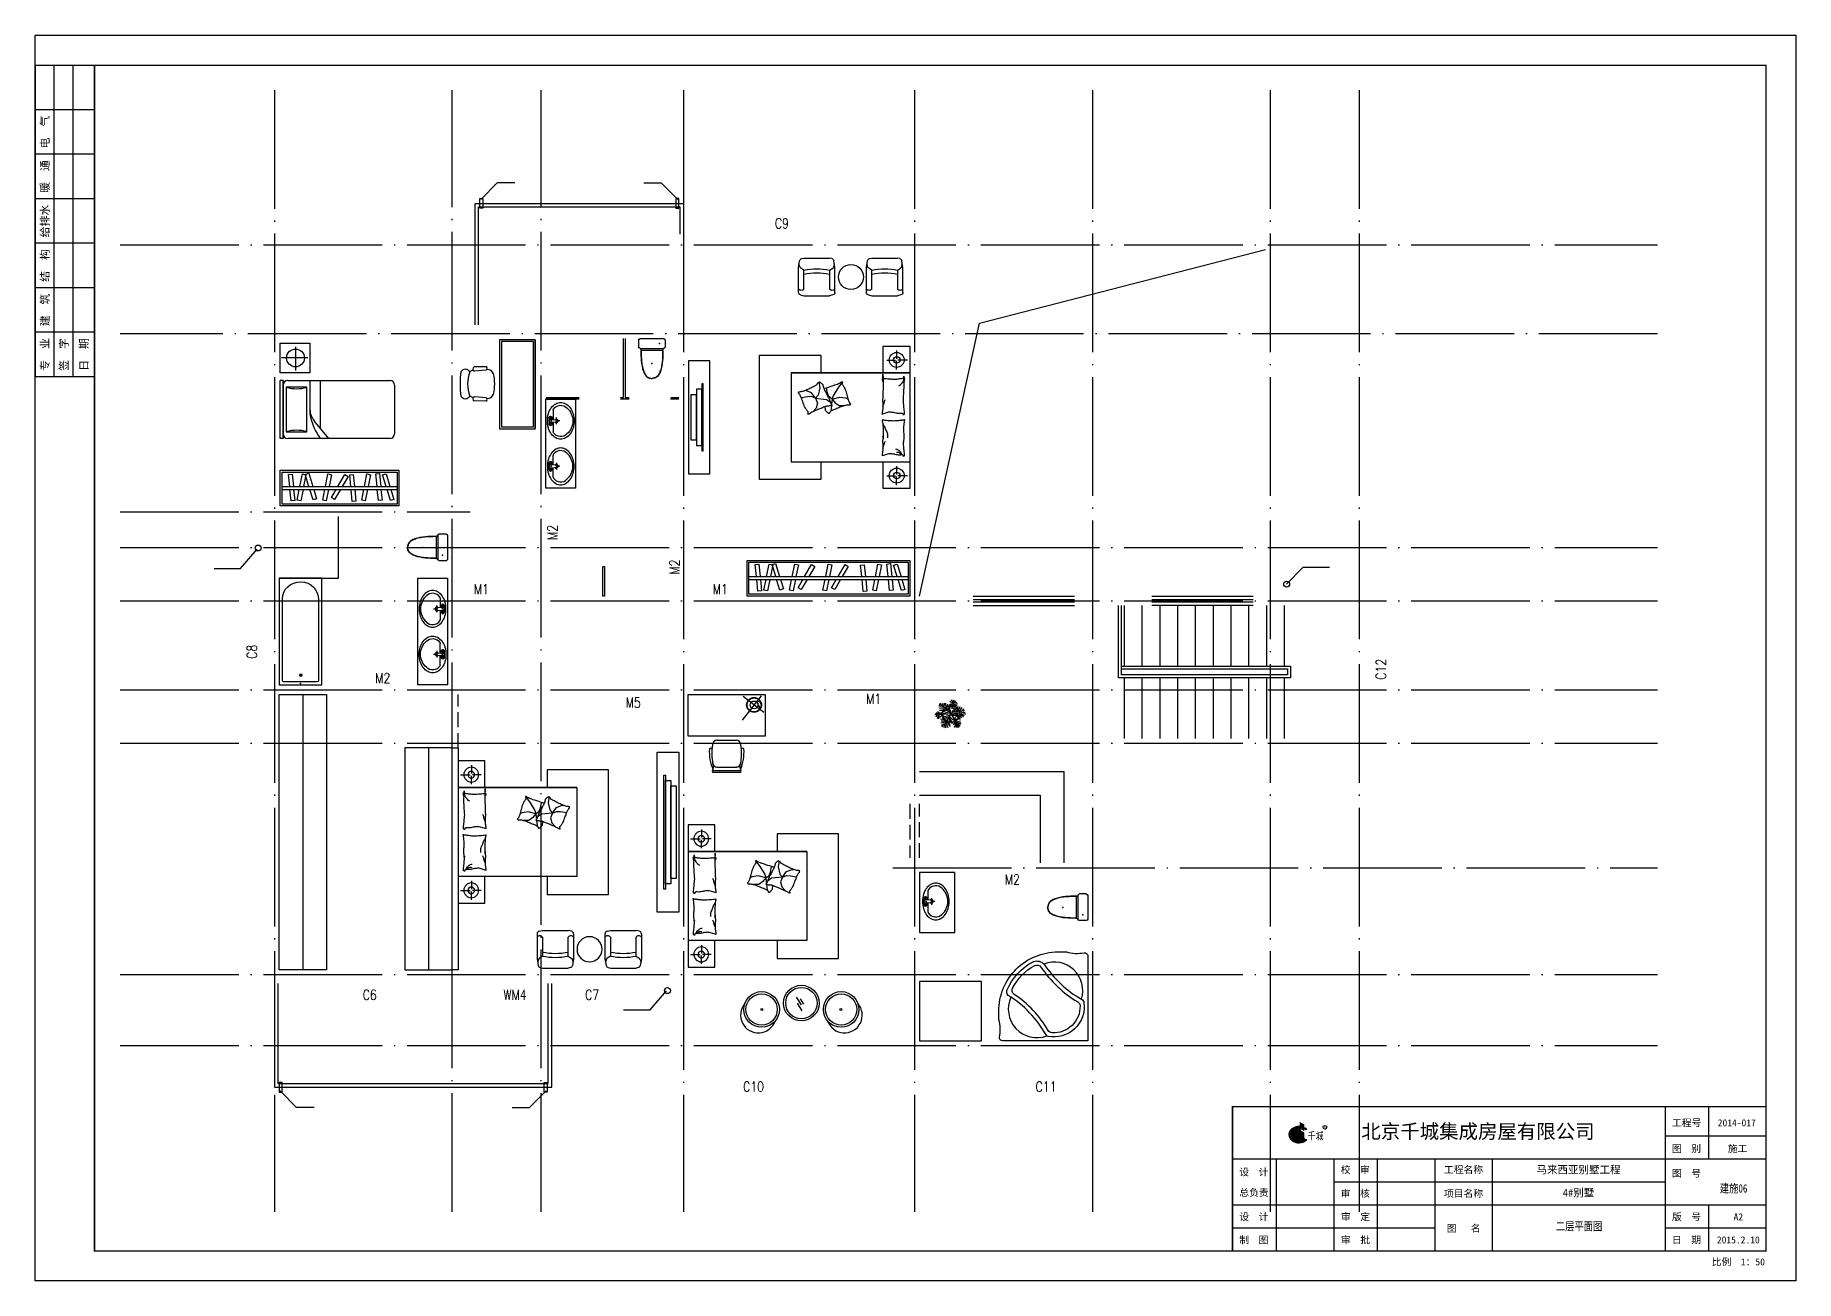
# Model space of a CAD drawing. Extents: x 278352 to 354603, y -396067 to -191104.
# Drawn here: x 324621 to 354321, y -238385 to -217385 of the extents above; entities that cross this region are included whole.
import ezdxf
from ezdxf.enums import TextEntityAlignment as Align

# ---------------------------------------------------------------- set-up
doc = ezdxf.new("R2010")
doc.units = 0
doc.header["$LTSCALE"] = 1000
doc.header["$MEASUREMENT"] = 0
doc.linetypes.add('DASH', pattern=[0.35, 0.25, -0.1])
doc.linetypes.add('DOTE', pattern=[2.42, 2, -0.2, 0.02, -0.2])
for name, color, linetype in [('AXIS', 3, 'Continuous'), ('DIM_SYMB', 3, 'Continuous'), ('DOTE', 1, 'DOTE'), ('lg', 5, 'Continuous'), ('mc', 3, 'Continuous'), ('PM-厨卫', 64, 'Continuous'), ('PM-家具', 46, 'Continuous'), ('PUB_TEXT', 7, 'Continuous'), ('PUB_TITLE', 4, 'Continuous'), ('STAIR', 2, 'Continuous'), ('WALL', 255, 'Continuous'), ('xx', 152, 'Continuous'), ('ysg', 4, 'Continuous'), ('图框', 4, 'Continuous')]:
    doc.layers.add(name, color=color, linetype=linetype)
doc.styles.add('-宋体', font='', dxfattribs={"width": 0.8})
doc.styles.add('_TCH_DIM', font='SIMPLEX', dxfattribs={"bigfont": 'GBCBIG'})
doc.styles.add('ATT', font='txt')
doc.styles.add('BS', font='', dxfattribs={"width": 0.9})
doc.styles.add('DIM_FONT', font='STXINGKA.TTF', dxfattribs={"width": 0.6})
doc.styles.add('HZA', font='', dxfattribs={"width": 0.75})
doc.styles.add('ref_title$0$BS', font='', dxfattribs={"width": 0.7})
doc.styles.get("Standard").update_dxf_attribs({"font": 'gbenor.shx', "bigfont": 'gbcbig.shx'})
doc.styles.get('-宋体').set_extended_font_data('SimSun')
doc.styles.get('BS').set_extended_font_data('NSimSun')
doc.styles.get('HZA').set_extended_font_data('SimSun')
doc.styles.get('ref_title$0$BS').set_extended_font_data('SimSun')

# ---------------------------------------------------------------- blocks, each defined once
blk = doc.blocks.new('A2图框')
h = blk.add_hatch(color=30)
h.paths.add_polyline_path([(428.23, 52.65), (426.67, 53.56), (426.67, 51.32), (428.23, 50.41)])
h.paths.add_polyline_path([(428.23, 49.93), (426.67, 50.83), (426.67, 48.59), (428.23, 47.68)])
h = blk.add_hatch(color=7)
edge = h.paths.add_edge_path()
edge.add_ellipse((426.4, 49.28), major_axis=(3.14, 0), ratio=0.791667, start_angle=85.21981, end_angle=314.9985, ccw=False)
edge.add_line((426.67, 51.76), (426.67, 52.02))
edge.add_spline(control_points=[(426.67, 52.02), (426.61, 52.03), (426.55, 52.03), (426.12, 52.04), (425.74, 52), (425.03, 51.82), (424.69, 51.68), (424.08, 51.32), (423.82, 51.1), (423.39, 50.59), (423.22, 50.3), (423.02, 49.7), (422.98, 49.38), (423.04, 48.76), (423.14, 48.45), (423.45, 47.88), (423.67, 47.62), (424.18, 47.18), (424.49, 46.99), (425.15, 46.71), (425.51, 46.62), (426.25, 46.52), (426.63, 46.53), (427.36, 46.63), (427.72, 46.73), (428.38, 47.03), (428.68, 47.22), (428.96, 47.47), (428.99, 47.5), (429.02, 47.53)], knot_values=[1.492545, 1.492545, 1.492545, 1.492545, 1.545237, 1.545237, 1.879697, 1.879697, 2.214157, 2.214157, 2.548617, 2.548617, 2.883077, 2.883077, 3.217537, 3.217537, 3.551997, 3.551997, 3.886457, 3.886457, 4.220917, 4.220917, 4.555377, 4.555377, 4.889837, 4.889837, 5.224297, 5.224297, 5.558757, 5.558757, 5.599521, 5.599521, 5.599521, 5.599521], degree=3, periodic=0)
edge.add_line((429.02, 47.53), (428.62, 47.53))
h = blk.add_hatch(color=5)
h.paths.add_polyline_path([(426.14, 50.91), (426.14, 51.21), (424.57, 50.31), (424.57, 50.01)])
h.paths.add_polyline_path([(426.14, 50.46), (424.57, 49.55), (424.57, 47.68), (426.14, 48.59)])
h = blk.add_hatch(color=7)
edge = h.paths.add_edge_path()
edge.add_ellipse((426.4, 49.28), major_axis=(-3.14, 0), ratio=0.791667, start_angle=224.99865, end_angle=234.31467, ccw=False)
edge.add_line((428.62, 51.04), (429.02, 51.04))
edge.add_spline(control_points=[(429.02, 51.04), (428.88, 51.18), (428.72, 51.3), (428.45, 51.48), (428.35, 51.54), (428.23, 51.6)], knot_values=[0.683649, 0.683649, 0.683649, 0.683649, 0.876316, 0.876316, 0.994174, 0.994174, 0.994174, 0.994174], degree=3, periodic=0)
edge.add_line((428.23, 51.6), (428.23, 51.3))
for p, q in [((20, 409.85), (0, 409.85)), ((0, 409.85), (0, 304.85)), ((6.4, 304.85), (6.4, 409.85)), ((12.8, 304.85), (12.8, 409.85)), ((20, 394.85), (0, 394.85)), ((20, 379.85), (0, 379.85)), ((20, 364.85), (0, 364.85)), ((20, 349.85), (0, 349.85)), ((20, 334.85), (0, 334.85)), ((20, 319.85), (0, 319.85)), ((20, 304.85), (0, 304.85)), ((549.93, 58.7), (549.93, 10.05)), ((564.51, 58.7), (564.51, 41.15)), ((564.51, 58.7), (564.51, 41.15)), ((429.02, 47.53), (428.62, 47.53)), ((549.93, 48.93), (583.95, 48.93)), ((403.95, 41.15), (583.95, 41.15)), ((418.72, 41.15), (418.72, 10.05)), ((438.16, 41.15), (438.16, 10.05)), ((452.74, 41.15), (452.74, 10.05)), ((472.18, 41.15), (472.18, 10.05)), ((491.62, 41.15), (491.62, 10.05)), ((438.16, 33.37), (549.93, 33.37)), ((403.95, 25.6), (583.95, 25.6)), ((564.51, 25.6), (564.51, 10.05)), ((403.95, 17.82), (472.18, 17.82)), ((549.93, 17.82), (583.95, 17.82))]:
    blk.add_line(p, q)
at = {"color": 7}
blk.add_line((429.02, 51.04), (428.62, 51.04), dxfattribs=at)
blk.add_lwpolyline([(0, 420), (594, 420), (594, 0), (0, 0)], close=True)
at = {"const_width": 0.5}
for points in [[(583.95, 409.85), (20, 409.85), (20, 10.05), (583.95, 10.05), (583.95, 409.85)], [(583.95, 58.7), (403.95, 58.7), (403.95, 10.05)]]:
    blk.add_lwpolyline(points, dxfattribs=at)
blk.add_ellipse((426.4, 49.28), major_axis=(3.14, 0), ratio=0.791667, start_param=1.487366, end_param=5.497761)
at = {"color": 30}
blk.add_ellipse((426.4, 49.28), major_axis=(-3.14, 0), ratio=0.791667, start_param=3.926967, end_param=4.089562, dxfattribs=at)
at = {"color": 0, "lineweight": -3}
blk.add_ellipse((435.15, 51.78), major_axis=(-0.622, 0.001), ratio=1, start_param=3.142848, end_param=9.426033, dxfattribs=at)
blk.add_open_spline([(426.67, 52.02), (426.61, 52.03), (426.55, 52.03), (426.12, 52.04), (425.74, 52), (425.03, 51.82), (424.69, 51.68), (424.08, 51.32), (423.82, 51.1), (423.39, 50.59), (423.22, 50.3), (423.02, 49.7), (422.98, 49.38), (423.04, 48.76), (423.14, 48.45), (423.45, 47.88), (423.67, 47.62), (424.18, 47.18), (424.49, 46.99), (425.15, 46.71), (425.51, 46.62), (426.25, 46.52), (426.63, 46.53), (427.36, 46.63), (427.72, 46.73), (428.38, 47.03), (428.68, 47.22), (428.96, 47.47), (428.99, 47.5), (429.02, 47.53)], degree=3, knots=[1.492545, 1.492545, 1.492545, 1.492545, 1.545237, 1.545237, 1.879697, 1.879697, 2.214157, 2.214157, 2.548617, 2.548617, 2.883077, 2.883077, 3.217537, 3.217537, 3.551997, 3.551997, 3.886457, 3.886457, 4.220917, 4.220917, 4.555377, 4.555377, 4.889837, 4.889837, 5.224297, 5.224297, 5.558757, 5.558757, 5.599521, 5.599521, 5.599521, 5.599521])
at = {"color": 7}
blk.add_open_spline([(429.02, 51.04), (428.88, 51.18), (428.72, 51.3), (428.45, 51.48), (428.35, 51.54), (428.23, 51.6)], degree=3, knots=[0.6836492, 0.6836492, 0.6836492, 0.6836492, 0.8763165, 0.8763165, 0.9941736, 0.9941736, 0.9941736, 0.9941736], dxfattribs=at)
at = {"style": 'BS'}
for s, p in [('电  气', (3.2, 387.35)), ('暖  通', (3.2, 372.35)), ('给排水', (3.2, 357.35)), ('结  构', (3.2, 342.35)), ('建  筑', (3.2, 327.35)), ('专  业', (3.2, 312.35)), ('签  字', (9.6, 312.35)), ('日  期', (16.4, 312.35))]:
    blk.add_text(s, height=2.7, rotation=90, dxfattribs=at).set_placement(p, align=Align.MIDDLE)
at = {"color": 0, "lineweight": -3, "style": 'HZA', "width": 0.75}
blk.add_text('千城', height=2.535, dxfattribs=at).set_placement((429.33, 47.61))
at = {"color": 0, "lineweight": -3}
blk.add_text('R', height=0.684, dxfattribs=at).set_placement((434.85, 51.47))
at = {"color": 0, "lineweight": -3, "insert": (447.42, 52.78), "char_height": 4.8092, "attachment_point": 1}
blk.add_mtext_dynamic_manual_height_columns('{\\fYouYuan|b1|i0|c134|p49;北京千城集成房屋有限公司}', width=4162.4171, gutter_width=1750, heights=[0], dxfattribs=at)
at = {"layer": 'PUB_TITLE', "color": 0, "style": 'ref_title$0$BS'}
for s, p in [('工程号', (552.22, 52.08)), ('图  别', (552.22, 43.38)), ('设  计', (406.25, 35.45)), ('校  审', (440.47, 36.27)), ('工程名称', (475.3, 36.27)), ('图  号', (552.22, 35.07)), ('总负责', (406.25, 28.54)), ('审  核', (440.47, 28.24)), ('项目名称', (475.3, 28.24)), ('设  计', (406.25, 20.38)), ('审  定', (440.56, 20.38)), ('图   名', (476.23, 16.51)), ('版  号', (552.22, 20.38)), ('制  图', (406.25, 12.6)), ('审  批', (440.56, 12.6)), ('日  期', (552.22, 12.6))]:
    blk.add_text(s, height=2.362, dxfattribs=at).set_placement(p)
for s, height, p in [('2014-017', 2.362, (574.1, 52.08)), ('施工', 2.362, (574.36, 43.38)), ('马来西亚别墅工程', 2.599, (520.7, 36.17)), ('4#别墅', 2.599, (520.7, 28.39)), ('A2', 2.362, (574.61, 20.38)), ('2015.2.10', 2.362, (574.61, 12.6)), ('比例  1：50', 2.362, (574.61, 5.2))]:
    blk.add_text(s, height=height, dxfattribs=at).set_placement(p, align=Align.CENTER)
blk = doc.blocks.new('asd')
for p, q in [((-386, -234), (-244, -234)), ((-227, -74), (-227, -214)), ((-227, -391), (-227, -250)), ((-40, -234), (-204, -234)), ((0, -450), (-2000, -450)), ((-2000, -450), (0, -450)), ((-2000, -450), (-2000, -1950)), ((0, -450), (-402, -450)), ((0, -450), (0, -1950)), ((-1825, -872), (-1828, -878)), ((-1727, -855), (-1825, -872)), ((-1755, -748), (-1779, -752)), ((-1660, -786), (-1755, -748)), ((-1658, -851), (-1727, -855)), ((-1591, -879), (-1660, -786)), ((-1591, -879), (-1658, -851)), ((-1546, -827), (-1591, -879)), ((-1591, -879), (-1560, -961)), ((-1591, -879), (-1405, -898)), ((-1521, -705), (-1546, -827)), ((-1534, -602), (-1521, -705)), ((-1387, -793), (-1407, -704)), ((-1367, -850), (-1387, -793)), ((-1310, -892), (-1367, -850)), ((-1292, -837), (-1310, -892)), ((-1310, -892), (-1181, -860)), ((-1217, -706), (-1292, -837)), ((-1138, -602), (-1217, -706)), ((-1181, -860), (-1079, -874)), ((-1079, -874), (-1043, -894)), ((-1581, -1044), (-1634, -1106)), ((-1560, -961), (-1581, -1044)), ((-1405, -898), (-1355, -934)), ((-1355, -934), (-1343, -942)), ((-1324, -1001), (-1335, -1095)), ((-1310, -892), (-1322, -986)), ((-1310, -892), (-1260, -955)), ((-1260, -955), (-1195, -1002)), ((-1195, -1002), (-1102, -1002)), ((-2000, -1950), (0, -1950)), ((-227, -2024), (-227, -2164)), ((-386, -2184), (-244, -2184)), ((-227, -2341), (-227, -2200)), ((-40, -2184), (-204, -2184))]:
    blk.add_line(p, q)
for points in [[(0, -450), (-450, -450), (-450, 0), (0, 0)], [(0, -2400), (-450, -2400), (-450, -1950), (0, -1950)]]:
    blk.add_lwpolyline(points, close=True)
blk.add_lwpolyline([(-2000, -1950), (-1500, -1950), (-1500, -2250), (-2538, -2250), (-2538, -450), (-2538, -150), (-1500, -150), (-1500, -450)])
for points in [[(-127, -1128, -0.263368), (-108, -1161, -0.494818), (-89, -1150, -0.049225), (-88, -1129, -0.036831), (-89, -1101, -0.031893), (-97, -1055, 0.035782), (-104, -1014, 0.032941), (-110, -907, 0.026564), (-104, -773, 0.017905), (-99, -728, -0.033397), (-97, -704, -0.03204), (-97, -660, 0.018442), (-101, -582, 0.010837), (-100, -505, 0.009096), (-97, -597, 0.111249), (-89, -570, -0.153708), (-86, -550, -0.076444), (-87, -541, -0.215512), (-89, -539, -0.585858), (-92, -542, 0.363489), (-95, -548, 0.191716), (-106, -548, -0.129675), (-123, -545, -0.01735), (-140, -549, 0.019326), (-155, -552, 0.018818), (-223, -560, 0.021828), (-283, -561, 0.006204), (-316, -559, 0.001963), (-423, -552, 0.028341), (-459, -547, -0.117014), (-468, -548, -0.36606), (-469, -549, -0.03973), (-466, -566, -0.048309), (-461, -582, 0.062981), (-457, -595, 0.009409), (-454, -473, 0.014345), (-451, -553, 0.005484), (-452, -704, 0.007153), (-455, -819, 0.008762), (-458, -870, -0.008153), (-461, -925, -0.06251), (-456, -993, 0.078669), (-454, -1048, 0.047825), (-459, -1075, -0.034494), (-466, -1112, -0.023571), (-469, -1142, -0.510228), (-468, -1144), (-438, -1134), (-356, -1110, 0.073041), (-336, -1107, 0.023305), (-275, -1114, 0.018299), (-252, -1119, -0.01097), (-214, -1128, -0.042281), (-180, -1131, -0.027201), (-126, -1128)], [(-101, -559, 0.027842), (-111, -588, 0.048685), (-119, -603, 0.023666), (-144, -636, 0.031223), (-164, -659, 0.046801), (-172, -665, 0.023191), (-189, -675)], [(-1451, -714, 0.025626), (-1440, -711, 0.0108), (-1311, -670, 0.00456), (-1223, -639, 0.01125), (-1188, -625, 0.069394), (-1169, -614, -0.079756), (-1152, -604, -0.106399), (-1138, -602, -0.328642), (-1134, -606, -0.299547), (-1136, -612, 0.189917), (-1142, -621, 0.033518), (-1143, -631, 0.075627), (-1142, -636, 0.053489), (-1139, -644, 0.017838), (-1127, -666, 0.038394), (-1110, -690, -0.059529), (-1100, -706, -0.035943), (-1089, -732, -0.011245), (-1063, -819, -0.006203), (-1053, -858, 0.010783), (-1047, -881, 0.019485), (-1043, -894, 0.005062), (-1023, -944, 0.101392), (-1006, -970, -0.223768), (-1001, -983, -0.25558), (-1005, -988, -0.081563), (-1020, -993, -0.071805), (-1037, -993, 0.069985), (-1055, -993, 0.03546), (-1114, -1006, 0.029432), (-1183, -1031, 0.001554), (-1217, -1045, -0.00152), (-1251, -1060, -0.004735), (-1286, -1074, 0.00382), (-1330, -1092, 0.296001), (-1352, -1125, -0.649774), (-1373, -1134, -0.02319), (-1378, -1129, 0.0288), (-1381, -1125, 0.005727), (-1388, -1120, -0.004358), (-1397, -1112, -0.027528), (-1414, -1095, -0.046214), (-1422, -1084, -0.194121), (-1425, -1067, 0.133719), (-1426, -1043, 0.005779), (-1434, -1021, 0.008882)], [(-454, -1019, 0.009729), (-445, -987, 0.009729), (-435, -954, 0.007971), (-426, -928, 0.007971), (-416, -902)], [(-127, -1829, -0.263368), (-108, -1862, -0.494818), (-89, -1851, -0.049225), (-88, -1830, -0.036831), (-89, -1802, -0.031893), (-97, -1756, 0.035782), (-104, -1716, 0.032941), (-110, -1608, 0.202188), (-104, -1624, 0.017905), (-99, -1579, -0.033397), (-97, -1555, -0.03204), (-97, -1511, 0.018442), (-101, -1433, 0.010837), (-100, -1356, 0.014624), (-97, -1298, 0.111249), (-89, -1271, -0.153708), (-86, -1251, -0.076444), (-87, -1242, -0.215512), (-89, -1240, -0.585858), (-92, -1243, 0.363489), (-95, -1249, 0.191716), (-106, -1249, -0.129675), (-123, -1246, -0.01735), (-140, -1250, 0.019326), (-155, -1253, 0.018818), (-223, -1261, 0.021828), (-283, -1262, 0.006204), (-316, -1261, 0.001963), (-423, -1253, 0.028341), (-459, -1248, -0.117014), (-468, -1249, -0.36606), (-469, -1250, -0.03973), (-466, -1267, -0.048309), (-461, -1283, 0.062981), (-457, -1296, 0.04058), (-454, -1324, 0.014345), (-451, -1404, 0.005484), (-452, -1555, 0.023749), (-455, -1520, 0.008762), (-458, -1571, -0.008153), (-461, -1626, -0.06251), (-456, -1695, 0.078669), (-454, -1749, 0.047825), (-459, -1776, -0.034494), (-466, -1813, -0.023571), (-469, -1843, -0.510228), (-468, -1845), (-438, -1836), (-356, -1811, 0.073041), (-336, -1808, 0.023305), (-275, -1815, 0.018299), (-252, -1820, -0.01097), (-214, -1829, -0.042281), (-180, -1832, -0.027201), (-126, -1829)], [(-455, -1307, 0.016108), (-429, -1354, 0.024599), (-414, -1386, 0.009477), (-391, -1445, 0.015937), (-378, -1481, 0.072521), (-375, -1500, 0.033339), (-375, -1544)], [(-454, -1720, 0.009729), (-445, -1688, 0.009729), (-435, -1655, 0.007971), (-426, -1629, 0.007971), (-416, -1603)], [(-127, -1829, -0.077379), (-152, -1787, -0.077379), (-187, -1757, -0.047525), (-211, -1745, -0.047525), (-238, -1739)], [(-143, -1831, -0.05369), (-156, -1814, -0.070312), (-168, -1804, -0.015448), (-177, -1800, -0.013244), (-187, -1795, -0.082127), (-205, -1791, -0.064164), (-228, -1795)]]:
    blk.add_lwpolyline(points, format="xyb")
blk.add_lwpolyline([(-1857, -817, -0.101392), (-1876, -793, 0.223768), (-1882, -780, 0.25558), (-1879, -775, 0.081563), (-1864, -769, 0.071805), (-1847, -767, -0.069985), (-1829, -766, -0.03546), (-1771, -749, -0.029432), (-1704, -719, -0.001554), (-1672, -702, 0.00152), (-1639, -684, 0.004735), (-1605, -667, -0.00382), (-1563, -646, -0.296001), (-1543, -612, 0.649774), (-1523, -601, 0.02319), (-1518, -606, -0.0288), (-1514, -609, -0.005727), (-1507, -614, 0.004358), (-1498, -621, 0.027528), (-1479, -637, 0.046214), (-1470, -647, 0.194121), (-1466, -664, -0.133719), (-1463, -688, -0.011505), (-1444, -730, -0.008882), (-1418, -784, -0.012426), (-1381, -852, 0.033612), (-1368, -878), (-1345, -934), (-1327, -978, -0.224341), (-1313, -991, 0.722772), (-1313, -1000, 0.103513), (-1316, -1000, -0.053465), (-1324, -1001, -0.030109), (-1347, -1005, 0.031436), (-1369, -1010, 0.05324), (-1384, -1010, -0.05518), (-1398, -1011, -0.056271), (-1424, -1017, -0.0108), (-1550, -1069, -0.00456), (-1634, -1106, -0.01125), (-1668, -1123, -0.069394), (-1686, -1135, 0.079756), (-1702, -1146, 0.106399), (-1717, -1149, 0.328642), (-1721, -1146, 0.299547), (-1719, -1139, -0.189917), (-1714, -1130, -0.033518), (-1714, -1120, -0.075627), (-1715, -1115, -0.053489), (-1718, -1108, -0.017838), (-1732, -1087, -0.038394), (-1751, -1064, 0.059529), (-1763, -1049, 0.035943), (-1775, -1023, 0.011245), (-1807, -939, 0.006203), (-1821, -901, -0.010783), (-1828, -878, -0.019485), (-1834, -865, -0.005062)], format="xyb", close=True)
for centre, radius in [((-222, -232), 126), ((-222, -232), 55.5), ((-222, -2182), 126), ((-222, -2182), 55.5)]:
    blk.add_circle(centre, radius)
at = {"style": 'DIM_FONT', "text_generation_flag": 4, "width": 0.8, "flags": 9}
for tag in ['XSIZE', 'YSIZE']:
    blk.add_attdef(tag, (0, -1200), '', height=0.5, dxfattribs=at)
blk = doc.blocks.new('dsfsff')
for p, q in [((49096, -1815), (49458, -1815)), ((49096, -4510), (49096, -1815)), ((49458, -1815), (49458, -4510)), ((49458, -4510), (49096, -4510))]:
    blk.add_line(p, q)
for points in [[(49233, -4123), (49210, -4123), (49210, -2202), (49233, -2202)], [(49323, -4033), (49233, -4033), (49233, -2293), (49323, -2293)], [(49414, -3942), (49323, -3942), (49323, -2383), (49414, -2383)]]:
    blk.add_lwpolyline(points, close=True)
blk = doc.blocks.new('dddf')
at = {"layer": 'PM-家具'}
for p, q in [((52962, 6338), (52962, 5918)), ((52997, 6382), (53053, 6396)), ((53053, 6396), (53486, 6396)), ((53053, 6282), (53053, 5964)), ((53542, 6382), (53486, 6396)), ((53486, 5964), (53486, 6282)), ((53577, 6338), (53577, 5918)), ((53053, 5964), (53001, 5929)), ((53486, 5964), (53538, 5929)), ((52962, 5918), (52981, 5805)), ((52981, 5900), (52973, 5856)), ((53015, 5769), (53053, 5759)), ((53053, 5759), (53486, 5759)), ((53524, 5769), (53486, 5759)), ((53577, 5918), (53558, 5805)), ((53558, 5900), (53566, 5856))]:
    blk.add_line(p, q, dxfattribs=at)
for centre, radius, start, end in [((53008, 6338), 45.5, 104.0362, 180), ((53008, 6248), 56.9, 36.8699, 143.1301), ((53531, 6248), 56.9, 36.8699, 143.1301), ((53531, 6338), 45.5, 0, 75.9638), ((53270, 7047), 1038, 257.982, 282.018), ((53270, 6979), 1038, 257.982, 282.018), ((53026, 5891), 45.5, 123.6901, 168.6901), ((53026, 5813), 45.5, 189.4623, 255.9638), ((53513, 5813), 45.5, 284.0362, 350.5377), ((53513, 5891), 45.5, 11.3099, 56.3099)]:
    blk.add_arc(centre, radius, start, end, dxfattribs=at)
blk = doc.blocks.new('dff')
at = {"layer": 'PM-家具'}
blk.add_circle((52701, 5954), 211, dxfattribs=at)
at = {"xscale": -1, "rotation": 180}
for p in [(-1145, 12033), (0, 12033)]:
    blk.add_blockref('dddf', p, dxfattribs=at)
blk = doc.blocks.new('A$C687B42DE')
at = {"layer": 'PM-家具'}
for p, q in [((986, 320), (1042, 226)), ((1011, 433), (1093, 303)), ((1024, 331), (1106, 200))]:
    blk.add_line(p, q, dxfattribs=at)
for centre, radius in [((355, 407), 300), ((355, 407), 264), ((1026, 300), 300), ((1697, 407), 300), ((1697, 407), 264), ((361, 407), 15.4), ((1026, 300), 264), ((1691, 407), 15.4)]:
    blk.add_circle(centre, radius, dxfattribs=at)
for centre, start, end in [((300, 503), 19.3576, 220.6424), ((1752, 503), 319.3576, 160.6424)]:
    blk.add_arc(centre, 300, start, end, dxfattribs=at)
blk = doc.blocks.new('$lvtry$00000174')
for p, q in [((-179, -96), (-17, -96)), ((-14, -152), (-54, -152)), ((-52, -25), (56, -25)), ((-52, -78), (-20, -78)), ((-22, -44), (-17, -142)), ((2, -208), (2, -161)), ((58, -152), (18, -152)), ((21, -142), (26, -44)), ((21, -96), (183, -96)), ((24, -78), (56, -78))]:
    blk.add_line(p, q)
for centre, radius in [((-52, -52), 19.4), ((-52, -52), 12.6), ((56, -52), 19.4), ((56, -52), 12.6)]:
    blk.add_circle(centre, radius)
for centre, radius, start, end in [((-144, -225), 166, 150.2994, 180), ((-144, -225), 166, 180, 209.7006), ((-75, -265), 246, 125.9862, 150.2994), ((-114, -224), 148, 125.2171, 225.4044), ((-30, -327), 323, 106.7409, 125.9862), ((-179, -131), 35.1, 90, 125.2171), ((0, -426), 426, 90, 106.7409), ((-52, -52), 26.5, 90, 270), ((2, -152), 30.9, 129.8713, 50.1287), ((2, -62), 29.9, 37.4402, 142.5598), ((2, -142), 19.1, 180, 0), ((2, -152), 19.3, 163.9274, 16.0726), ((0, -426), 426, 73.2591, 90), ((56, -52), 26.5, 270, 90), ((30, -327), 323, 54.0138, 73.2591), ((183, -131), 35.1, 54.7829, 90), ((118, -224), 148, 314.5956, 54.7829), ((75, -265), 246, 29.7006, 54.0138), ((144, -225), 166, 0, 29.7006), ((144, -225), 166, 330.2994, 0), ((-75, -186), 246, 209.7006, 234.0138), ((-30, -123), 323, 234.0138, 253.2591), ((6, -130), 300, 221.743, 269.243), ((0, -25), 426, 253.2591, 270), ((0, -25), 426, 270, 286.7409), ((-2, -130), 300, 270.757, 318.257), ((30, -123), 323, 286.7409, 305.9862), ((75, -186), 246, 305.9862, 330.2994)]:
    blk.add_arc(centre, radius, start, end)
for p in [(2, -62, 0), (2, -152, 0)]:
    blk.add_point(p)
blk = doc.blocks.new('$lvtry$00000208')
at = {"ltscale": 100}
for p, q in [((-225, -25), (-225, -140)), ((200, 0), (-200, 0)), ((200, -165), (-200, -165)), ((186, -192), (-186, -192)), ((225, -25), (225, -140))]:
    blk.add_line(p, q, dxfattribs=at)
for centre, radius, start, end in [((-200, -25), 25, 90, 180), ((-200, -140), 25, 180, 270), ((-219, -193), 33.7, 349.153, 56.3843), ((219, -193), 33.9, 124.8653, 190.6887), ((200, -25), 25, 0, 90), ((200, -140), 25, 270, 0)]:
    blk.add_arc(centre, radius, start, end, dxfattribs=at)
for points, knots in [([(-186, -199), (-186, -317), (-185, -474), (-96, -656), (-28, -673), (0, -680)], [0, 0, 0, 0, 355.24272, 473.249847, 556.576042, 556.576042, 556.576042, 556.576042]), ([(-181, -191), (-181, -230), (-181, -261), (-179, -322), (-177, -353), (-171, -414), (-166, -444), (-156, -490), (-152, -505), (-145, -528), (-143, -535), (-139, -546), (-137, -550), (-135, -558), (-133, -562), (-129, -573), (-125, -580), (-118, -594), (-115, -601), (-106, -614), (-102, -620), (-93, -632), (-87, -637), (-79, -644), (-76, -646), (-71, -650), (-67, -652), (-61, -655), (-58, -657), (-51, -660), (-48, -661), (-37, -665), (-30, -667), (-14, -671), (-7, -673), (1, -675)], [0, 0, 0, 0, 92.762674, 92.762674, 185.525347, 185.525347, 278.288021, 278.288021, 324.669358, 324.669358, 347.860026, 347.860026, 359.45536, 359.45536, 371.050694, 371.050694, 394.241363, 394.241363, 417.432031, 417.432031, 440.6227, 440.6227, 463.813368, 463.813368, 475.408702, 475.408702, 487.004036, 487.004036, 498.599371, 498.599371, 510.194705, 510.194705, 533.385373, 533.385373, 556.576042, 556.576042, 556.576042, 556.576042]), ([(181, -191), (181, -230), (181, -261), (179, -322), (177, -353), (171, -414), (166, -444), (156, -490), (152, -505), (145, -528), (143, -535), (139, -546), (137, -550), (135, -558), (133, -562), (129, -573), (125, -580), (118, -594), (115, -601), (106, -614), (102, -620), (93, -632), (87, -637), (79, -644), (76, -646), (71, -650), (67, -652), (61, -655), (58, -657), (51, -660), (48, -661), (37, -665), (30, -667), (14, -671), (7, -673), (-1, -675)], [0, 0, 0, 0, 92.762674, 92.762674, 185.525347, 185.525347, 278.288021, 278.288021, 324.669358, 324.669358, 347.860026, 347.860026, 359.45536, 359.45536, 371.050694, 371.050694, 394.241363, 394.241363, 417.432031, 417.432031, 440.6227, 440.6227, 463.813368, 463.813368, 475.408702, 475.408702, 487.004036, 487.004036, 498.599371, 498.599371, 510.194705, 510.194705, 533.385373, 533.385373, 556.576042, 556.576042, 556.576042, 556.576042]), ([(186, -199), (186, -317), (185, -474), (96, -656), (28, -673), (0, -680)], [0, 0, 0, 0, 355.24272, 473.249847, 556.576042, 556.576042, 556.576042, 556.576042])]:
    blk.add_open_spline(points, degree=3, knots=knots, dxfattribs=at)
for p in [(-129, -83, 0), (-1, -421, 0)]:
    blk.add_point(p)
blk = doc.blocks.new('A$C0A3F3D04')
for p, q in [((89, 362), (1989, 362)), ((89, 0), (89, 362)), ((1989, 362), (1989, 0)), ((1989, 0), (89, 0))]:
    blk.add_line(p, q)
for points in [[(476, 225), (476, 248), (1602, 248), (1602, 225)], [(566, 135), (566, 225), (1512, 225), (1512, 135)], [(657, 44), (657, 135), (1421, 135), (1421, 44)]]:
    blk.add_lwpolyline(points, close=True)
blk = doc.blocks.new('DFGVCF33')
at = {"layer": 'PM-家具'}
for p, q in [((181582, -66579), (181582, -65979)), ((181582, -65979), (184328, -65979)), ((181612, -66549), (181612, -66009)), ((181612, -66009), (184298, -66009)), ((181720, -66048), (181782, -66042)), ((181740, -66252), (181720, -66048)), ((181782, -66042), (181802, -66252)), ((181912, -66252), (181954, -66041)), ((181954, -66041), (182015, -66053)), ((182015, -66053), (181975, -66252)), ((182003, -66048), (182062, -66030)), ((182066, -66252), (182003, -66048)), ((182062, -66030), (182130, -66252)), ((182344, -66252), (182387, -66041)), ((182387, -66041), (182447, -66053)), ((182447, -66053), (182407, -66252)), ((182553, -66252), (182671, -66050)), ((182724, -66081), (182624, -66252)), ((182671, -66050), (182724, -66081)), ((182908, -66252), (182950, -66041)), ((182950, -66041), (183011, -66053)), ((183011, -66053), (182971, -66252)), ((183117, -66252), (183234, -66050)), ((183288, -66081), (183188, -66252)), ((183234, -66050), (183288, -66081)), ((183498, -66057), (183560, -66051)), ((183517, -66252), (183498, -66057)), ((183560, -66051), (183579, -66252)), ((183748, -66252), (183790, -66041)), ((183790, -66041), (183850, -66053)), ((183850, -66053), (183811, -66252)), ((183939, -66039), (184001, -66033)), ((183960, -66252), (183939, -66039)), ((184001, -66033), (184022, -66252)), ((184054, -66057), (184113, -66039)), ((184114, -66252), (184054, -66057)), ((184113, -66039), (184179, -66252)), ((184298, -66009), (184298, -66549)), ((184328, -65979), (184328, -66579)), ((181612, -66252), (184298, -66252)), ((181612, -66302), (184298, -66302)), ((181764, -66496), (181745, -66302)), ((181825, -66490), (181764, -66496)), ((181807, -66302), (181825, -66490)), ((181866, -66482), (181902, -66302)), ((181927, -66494), (181866, -66482)), ((181965, -66302), (181927, -66494)), ((182135, -66479), (182081, -66302)), ((182194, -66460), (182135, -66479)), ((182145, -66302), (182194, -66460)), ((182298, -66482), (182334, -66302)), ((182359, -66494), (182298, -66482)), ((182397, -66302), (182359, -66494)), ((182444, -66439), (182524, -66302)), ((182497, -66470), (182444, -66439)), ((182595, -66302), (182497, -66470)), ((182862, -66482), (182898, -66302)), ((182922, -66494), (182862, -66482)), ((182961, -66302), (182922, -66494)), ((183008, -66439), (183087, -66302)), ((183061, -66470), (183008, -66439)), ((183159, -66302), (183061, -66470)), ((183542, -66505), (183522, -66302)), ((183603, -66499), (183542, -66505)), ((183584, -66302), (183603, -66499)), ((183702, -66482), (183738, -66302)), ((183762, -66494), (183702, -66482)), ((183801, -66302), (183762, -66494)), ((183983, -66487), (183965, -66302)), ((184044, -66481), (183983, -66487)), ((184027, -66302), (184044, -66481)), ((184186, -66487), (184129, -66302)), ((184245, -66469), (184186, -66487)), ((184194, -66302), (184245, -66469)), ((184328, -66579), (181582, -66579)), ((184298, -66549), (181612, -66549))]:
    blk.add_line(p, q, dxfattribs=at)
blk = doc.blocks.new('sdsd')
at = {"layer": 'PM-家具'}
for p, q in [((42650, 29437), (43250, 29437)), ((42650, 27437), (42650, 29437)), ((42680, 29407), (43220, 29407)), ((42680, 27467), (42680, 29407)), ((42927, 29407), (42927, 27467)), ((42977, 29407), (42977, 27467)), ((43220, 29407), (43220, 27467)), ((43250, 29437), (43250, 27437)), ((42733, 29255), (42927, 29273)), ((42739, 29193), (42733, 29255)), ((42735, 29092), (42747, 29152)), ((42927, 29211), (42739, 29193)), ((42747, 29152), (42927, 29116)), ((42977, 29278), (43181, 29298)), ((43187, 29237), (42977, 29216)), ((42977, 29106), (43188, 29064)), ((43181, 29298), (43187, 29237)), ((42927, 29053), (42735, 29092)), ((42751, 28883), (42927, 28938)), ((42769, 28824), (42751, 28883)), ((42927, 28873), (42769, 28824)), ((43176, 29003), (42977, 29043)), ((42977, 28953), (43181, 29016)), ((43199, 28957), (42977, 28888)), ((43188, 29064), (43176, 29003)), ((43181, 29016), (43199, 28957)), ((42735, 28660), (42747, 28720)), ((42927, 28621), (42735, 28660)), ((42747, 28720), (42927, 28684)), ((42759, 28521), (42790, 28574)), ((42927, 28423), (42759, 28521)), ((42790, 28574), (42927, 28495)), ((42977, 28674), (43188, 28632)), ((43176, 28571), (42977, 28611)), ((43188, 28632), (43176, 28571)), ((42724, 28223), (42927, 28242)), ((42730, 28161), (42724, 28223)), ((42977, 28465), (43179, 28348)), ((43148, 28294), (42977, 28394)), ((42977, 28247), (43172, 28266)), ((43179, 28348), (43148, 28294)), ((43172, 28266), (43178, 28205)), ((42927, 28180), (42730, 28161)), ((42735, 28002), (42747, 28063)), ((42927, 27964), (42735, 28002)), ((42747, 28063), (42927, 28027)), ((43178, 28205), (42977, 28185)), ((42977, 28017), (43188, 27974)), ((43176, 27914), (42977, 27954)), ((43188, 27974), (43176, 27914)), ((42742, 27782), (42927, 27800)), ((42748, 27720), (42742, 27782)), ((42742, 27578), (42927, 27635)), ((42927, 27738), (42748, 27720)), ((42977, 27804), (43190, 27825)), ((43196, 27764), (42977, 27742)), ((42977, 27650), (43172, 27710)), ((43190, 27651), (42977, 27586)), ((43172, 27710), (43190, 27651)), ((43190, 27825), (43196, 27764)), ((43250, 27437), (42650, 27437)), ((43220, 27467), (42680, 27467)), ((42760, 27519), (42742, 27578)), ((42927, 27570), (42760, 27519))]:
    blk.add_line(p, q, dxfattribs=at)
blk = doc.blocks.new('sfdfd')
at = {"layer": 'PM-家具'}
for p, q in [((182366, -34047), (182316, -34047)), ((182316, -35022), (182316, -34047)), ((182366, -34047), (182366, -35022)), ((182366, -35022), (182366, -34047)), ((182441, -34047), (184166, -34047)), ((182816, -34047), (182816, -34590)), ((182991, -34047), (182991, -34847)), ((184241, -34122), (184241, -34947)), ((182766, -34160), (182416, -34160)), ((182416, -34160), (182416, -34910)), ((182766, -34910), (182766, -34160)), ((183137, -35022), (182886, -34724)), ((182366, -35022), (182316, -35022)), ((182416, -34910), (182766, -34910)), ((184166, -35022), (182441, -35022))]:
    blk.add_line(p, q, dxfattribs=at)
for centre, radius, start, end in [((182441, -34122), 75, 90, 180), ((184166, -34122), 75, 0, 90), ((182591, -33560), 625, 253.7398, 286.2602), ((183116, -34531), 300, 180, 220.1059), ((183116, -34590), 300, 180, 193.3928), ((183813, -34424), 1017, 193.3928, 216.0202), ((182441, -34947), 75, 180, 270), ((182591, -35510), 625, 73.7398, 106.2602), ((184166, -34947), 75, 270, 0)]:
    blk.add_arc(centre, radius, start, end, dxfattribs=at)
blk = doc.blocks.new('232324')
at = {"layer": 'PM-家具'}
for p, q in [((182705, -35042), (183205, -35042)), ((182705, -35542), (182705, -35042)), ((183205, -35042), (183205, -35542)), ((183172, -35292), (182724, -35292)), ((182962, -35102), (182962, -35502)), ((183205, -35542), (182705, -35542))]:
    blk.add_line(p, q, dxfattribs=at)
blk.add_circle((182962, -35292), 150, dxfattribs=at)
blk = doc.blocks.new('ghh78')
for name, p in [('232324', (-390, 1514)), ('sfdfd', (0, -112))]:
    blk.add_blockref(name, p)
blk = doc.blocks.new('dsfggg')
at = {"layer": 'PM-家具'}
for p, q in [((185785, -33716), (185785, -35216)), ((186385, -33716), (185785, -33716)), ((185815, -33746), (185815, -35186)), ((186355, -33746), (185815, -33746)), ((186355, -35186), (186355, -33746)), ((186385, -33716), (186385, -35216)), ((186385, -35216), (186385, -33716)), ((185553, -34169), (185356, -34174)), ((185557, -34228), (185362, -34243)), ((185576, -34218), (185568, -34218)), ((185576, -34218), (185568, -34218)), ((185553, -34752), (185356, -34747)), ((185557, -34693), (185362, -34678)), ((185576, -34703), (185568, -34703)), ((185785, -35216), (186385, -35216)), ((185815, -35186), (186355, -35186))]:
    blk.add_line(p, q, dxfattribs=at)
for centre, radius, start, end in [((186706, -34460), 1587, 172.5907, 187.4093), ((185207, -34300), 87.7, 30.3927, 149.6073), ((185822, -34460), 577, 159.209, 200.791), ((185372, -34434), 203, 98.0952, 116.382), ((185370, -34207), 36.3, 112.1564, 257.1337), ((185543, -34199), 32, 296.0431, 71.2838), ((185585, -34319), 102, 16.1087, 95), ((184987, -34460), 716, 346.275, 13.725), ((185207, -34621), 87.7, 210.3927, 329.6073), ((185372, -34484), 203, 243.7878, 262.6653), ((185370, -34714), 36.3, 102.8663, 247.8436), ((185543, -34722), 32, 288.7162, 63.9569), ((185585, -34602), 102, 265, 343.8913)]:
    blk.add_arc(centre, radius, start, end, dxfattribs=at)
blk = doc.blocks.new('dsdsd')
for p, q in [((35596, -3311), (35596, -4031)), ((37396, -3311), (35596, -3311)), ((35957, -3365), (37316, -3365)), ((37344, -3394), (37345, -3948)), ((37396, -4031), (37396, -3311)), ((35596, -4031), (37396, -4031)), ((37317, -3977), (35947, -3977))]:
    blk.add_line(p, q)
at = {"extrusion": (0, 0, -1)}
for centre, major_axis, start_param, end_param in [((35954, -3671), (0, 306), 3.165995, 6.2954), ((37316, -3394), (0, 28.8), 0.000099, 1.570296), ((37317, -3948), (0, 28.8), 1.570296, 3.141516)]:
    blk.add_ellipse(centre, major_axis=major_axis, ratio=0.972222, start_param=start_param, end_param=end_param, dxfattribs=at)
at = {"lineweight": 13, "extrusion": (0, 0, -1)}
blk.add_ellipse((37232, -3665), major_axis=(0, 24), ratio=0.972222, start_param=-1.570796, end_param=4.712389, dxfattribs=at)
for p in [(37232, -3665, 0), (37371, -3671)]:
    blk.add_point(p)
blk = doc.blocks.new('P12PLT13')
at = {"color": 0, "linetype": 'ByBlock'}
for p, q in [((0.007, 0.034), (-0.532, -0.012)), ((-0.461, 0.009), (-0.508, 0.027)), ((-0.421, 0.013), (-0.475, 0.073)), ((-0.38, 0.017), (-0.429, 0.11)), ((-0.269, 0.244), (-0.391, 0.267)), ((-0.34, 0.304), (-0.387, 0.319)), ((-0.335, 0.019), (-0.382, 0.08)), ((-0.209, 0.188), (-0.374, 0.2)), ((0.018, 0.032), (-0.372, 0.365)), ((-0.181, 0.16), (-0.372, 0.13)), ((-0.313, 0.348), (-0.334, 0.395)), ((-0.289, 0.021), (-0.311, 0.073)), ((-0.134, 0.14), (-0.275, 0.084)), ((-0.264, 0.301), (-0.264, 0.385)), ((-0.079, 0.089), (-0.252, 0.031)), ((-0.006, 0.006), (-0.224, -0.376)), ((-0.213, 0.267), (-0.209, 0.393)), ((-0.154, 0.223), (-0.166, 0.397)), ((-0.13, 0.192), (-0.091, 0.357)), ((-0.091, 0.16), (-0.004, 0.385)), ((-0.044, 0.117), (-0.012, 0.275)), ((0.072, 0.374), (-0.032, 0.463)), ((0.039, 0.256), (-0.007, 0.309)), ((0.003, 0.07), (0.003, 0.172)), ((0.007, 0.034), (0.279, -0.377)), ((0.05, 0.305), (0.011, 0.37)), ((0.018, 0.032), (0.492, 0.097)), ((0.082, 0.423), (0.032, 0.506)), ((0.039, 0.054), (0.078, 0.153)), ((0.043, 0.216), (0.118, 0.512)), ((0.055, 0.031), (0.118, -0.029)), ((0.064, 0.226), (0.1, 0.238)), ((0.078, 0.277), (0.167, 0.287)), ((0.092, 0.327), (0.224, 0.327)), ((0.095, 0.074), (0.13, 0.239)), ((0.098, 0.026), (0.204, -0.048)), ((0.114, 0.402), (0.206, 0.423)), ((0.114, 0.362), (0.232, 0.388)), ((0.125, 0.441), (0.165, 0.477)), ((0.145, 0.085), (0.185, 0.271)), ((0.161, 0.022), (0.271, -0.115)), ((0.189, 0.085), (0.26, 0.294)), ((0.213, 0.031), (0.327, -0.151)), ((0.236, 0.093), (0.327, 0.286)), ((0.264, 0.022), (0.367, -0.096)), ((0.292, 0.089), (0.393, 0.247)), ((0.303, 0.05), (0.433, -0.057)), ((0.346, 0.104), (0.445, 0.2)), ((0.361, 0.05), (0.457, -0.021)), ((0.421, 0.117), (0.472, 0.168)), ((0.436, 0.054), (0.5, 0.022)), ((-0.464, -0.026), (-0.49, -0.07)), ((-0.421, -0.026), (-0.454, -0.137)), ((-0.382, -0.03), (-0.4, -0.134)), ((-0.306, -0.009), (-0.35, -0.098)), ((-0.13, -0.183), (-0.335, -0.147)), ((-0.173, -0.254), (-0.323, -0.28)), ((-0.158, -0.214), (-0.316, -0.214)), ((-0.217, -0.308), (-0.308, -0.359)), ((-0.237, -0.352), (-0.292, -0.411)), ((-0.106, -0.115), (-0.28, -0.115)), ((-0.252, -0.011), (-0.278, -0.054)), ((-0.233, -0.408), (-0.241, -0.43)), ((-0.083, -0.08), (-0.224, -0.053)), ((-0.201, -0.38), (-0.181, -0.443)), ((-0.177, -0.333), (-0.151, -0.423)), ((-0.145, -0.277), (-0.083, -0.43)), ((-0.048, -0.037), (-0.126, -0.017)), ((-0.126, -0.237), (-0.012, -0.395)), ((-0.098, -0.19), (-0.02, -0.336)), ((-0.059, -0.151), (0.039, -0.286)), ((-0.04, -0.104), (0.067, -0.289)), ((-0.019, -0.066), (0.075, -0.164)), ((0.165, -0.23), (0.092, -0.334)), ((0.109, -0.131), (0.095, -0.185)), ((0.139, -0.18), (0.104, -0.269)), ((0.12, -0.114), (0.189, -0.092)), ((0.189, -0.273), (0.121, -0.427)), ((0.153, -0.15), (0.217, -0.147)), ((0.178, -0.194), (0.275, -0.148)), ((0.206, -0.308), (0.178, -0.423)), ((0.206, -0.23), (0.342, -0.202)), ((0.232, -0.33), (0.222, -0.423)), ((0.232, -0.269), (0.356, -0.266)), ((0.253, -0.287), (0.342, -0.316)), ((0.261, -0.377), (0.267, -0.423)), ((0.275, -0.348), (0.328, -0.352)), ((0.293, -0.395), (0.311, -0.401))]:
    blk.add_line(p, q, dxfattribs=at)
at = {"color": 0, "linetype": 'ByBlock', "style": 'ATT'}
for tag, p, flags in [('ITEM', (-1, -3.25), 3), ('ROOM_NUMBER', (-1, -4.583), 1)]:
    blk.add_attdef(tag, p, '', height=1, dxfattribs=dict(at, flags=flags))

msp = doc.modelspace()

# ---------------------------------------------------------------- linework, layer by layer
at = {"color": 6}
for p, q in [((340446, -226840), (342156, -226840)), ((343456, -226840), (345166, -226840)), ((340446, -227000), (342156, -227000)), ((345166, -227000), (343456, -227000))]:
    msp.add_line(p, q, dxfattribs=at)
at = {"layer": 'DIM_SYMB'}
msp.add_lwpolyline([(339536, -226840), (340551, -222239), (345376, -221000)], dxfattribs=at)
at = {"layer": 'DOTE'}
for p, q in [((328656, -218309), (328656, -237221)), ((331656, -237221), (331656, -218309)), ((333156, -237221), (333156, -218309)), ((335556, -218309), (335556, -237221)), ((339456, -218309), (339456, -237221)), ((342456, -218309), (342456, -237221)), ((345456, -218309), (345456, -237221)), ((346956, -218309), (346956, -237221)), ((326054, -220920), (351988, -220920)), ((351988, -222420), (326054, -222420)), ((326054, -225420), (331957, -225420)), ((326054, -226020), (351988, -226020)), ((326054, -226920), (351988, -226920)), ((326054, -228420), (351988, -228420)), ((326054, -229320), (351988, -229320)), ((339089, -231420), (351988, -231420)), ((326054, -233220), (351988, -233220)), ((326054, -234420), (351988, -234420))]:
    msp.add_line(p, q, dxfattribs=at)
at = {"layer": 'lg'}
for points in [[(332041, -222269), (332041, -220220), (335556, -220220), (335556, -220739)], [(332101, -222269), (332101, -220280), (335496, -220280), (335496, -220739)], [(328656, -233371), (328656, -235120), (333336, -235120), (333336, -233371)], [(328716, -233371), (328716, -235060), (333276, -235060), (333276, -233371)]]:
    msp.add_lwpolyline(points, dxfattribs=at)
at = {"layer": 'PM-厨卫'}
for p, q in [((334546, -223490), (334546, -222500)), ((334576, -222500), (334576, -223490)), ((333236, -223490), (333796, -223490)), ((333796, -223520), (333236, -223520)), ((334496, -223490), (334546, -223490)), ((334641, -223520), (334496, -223520)), ((334576, -223490), (334641, -223490)), ((335476, -223520), (335340, -223520)), ((335341, -223490), (335476, -223490))]:
    msp.add_line(p, q, dxfattribs=at)
for points in [[(333236, -223520), (333736, -223520), (333736, -225020), (333236, -225020)], [(331576, -228340), (331076, -228340), (331076, -226540), (331576, -226540)], [(334197, -226840), (334197, -226340), (334227, -226340), (334227, -226840)], [(340136, -232512), (340136, -231500), (339536, -231500), (339536, -232512)], [(340586, -233340), (339536, -233340), (339536, -234340), (340586, -234340)]]:
    msp.add_lwpolyline(points, close=True, dxfattribs=at)
msp.add_lwpolyline([(328736, -226540), (329736, -226540), (329736, -225500)], dxfattribs=at)
for points in [[(340876, -233981), (340876, -233840, -0.414214), (341876, -232840), (342017, -232840, 0.119473), (342316, -232854, -0.470953), (342376, -232903), (342376, -234340), (340939, -234340, -0.470963), (340890, -234280, 0.119508)], [(341135, -233556, -0.380038), (341108, -233453, -0.154435), (341484, -233070, -0.384341), (341588, -233096, 0.11161), (342207, -233681, -0.255802), (342247, -233747, -0.444551), (341774, -234204, -0.248145), (341710, -234165, 0.113859)]]:
    msp.add_lwpolyline(points, format="xyb", close=True, dxfattribs=at)
msp.add_lwpolyline([(341014, -233490, -0.178636), (341465, -233001, -0.281974), (341638, -233044, 0.118377), (342273, -233638, -0.236255), (342313, -233697, -0.510047), (341707, -234266, -0.223107), (341673, -234241, 0.131255), (341033, -233574, -0.319071), (341025, -233466)], format="xyb", dxfattribs=at)
for centre, start, end in [((341812, -233494), 342.6425, 111.2175), ((341519, -233804), 155.4622, 290.2487)]:
    msp.add_arc(centre, 482, start, end, dxfattribs=at)
at = {"layer": 'PM-家具'}
for p, q in [((329136, -228500), (329136, -233140)), ((335636, -228500), (336936, -228500)), ((335636, -229200), (335636, -228500)), ((336865, -228525), (336548, -228934)), ((336910, -228802), (336564, -228533)), ((336936, -228500), (336936, -229200)), ((336936, -229200), (335636, -229200)), ((336128, -229268), (336444, -229268)), ((331256, -229400), (331256, -233140)), ((336046, -229783), (336526, -229783)), ((336046, -229808), (336526, -229808)), ((336128, -229726), (336444, -229726))]:
    msp.add_line(p, q, dxfattribs=at)
for points in [[(328736, -233140), (328736, -228500), (329536, -228500), (329536, -233140)], [(331656, -233140), (331656, -229400), (330856, -229400), (330856, -233140)]]:
    msp.add_lwpolyline(points, close=True, dxfattribs=at)
for points in [[(339536, -229800), (341976, -229800), (341976, -231340)], [(339536, -230200), (341576, -230200), (341576, -231340)]]:
    msp.add_lwpolyline(points, dxfattribs=at)
for centre, radius in [((336748, -228676), 125), ((336748, -228676), 119), ((336748, -228676), 65.9), ((340071, -228827), 145), ((340071, -228827), 140)]:
    msp.add_circle(centre, radius, dxfattribs=at)
for centre, radius, start, end in [((336811, -228671), 55, 2.6305, 118.6374), ((336787, -228724), 57.3, 307.019, 63.3222), ((336128, -229350), 81.8, 90, 180), ((336444, -229350), 81.8, 0, 90), ((336757, -229467), 764, 176.3132, 203.2421), ((336016, -229430), 24.9, 30.0093, 149.9907), ((337018, -229496), 983, 171.4077, 190.2469), ((335815, -229467), 764, 336.7579, 3.6868), ((335554, -229496), 983, 349.7531, 8.5923), ((336555, -229430), 24.9, 30.0093, 149.9907), ((336060, -229795), 19, 139.6623, 220.3377), ((336128, -229644), 81.8, 180, 270), ((335967, -229724), 98.3, 322.8901, 32.3557), ((336444, -229644), 81.8, 270, 0), ((336604, -229724), 98.3, 147.6443, 217.1099), ((336511, -229795), 19, 319.6623, 40.3377)]:
    msp.add_arc(centre, radius, start, end, dxfattribs=at)
for p in [(336128, -229268), (336128, -229268), (336444, -229726)]:
    msp.add_point(p, dxfattribs=at)
at = {"layer": 'PUB_TEXT'}
for points in [[(332710, -219875), (332416, -219875), (332137, -220155)], [(334886, -219875), (335181, -219875), (335460, -220155)], [(327641, -226375), (328086, -226375), (328366, -226051)], [(346454, -226359), (346008, -226359), (345729, -226639)], [(334548, -233817), (334993, -233817), (335273, -233494)], [(329325, -235465), (329031, -235465), (328752, -235185)], [(332666, -235465), (332961, -235465), (333240, -235185)]]:
    msp.add_lwpolyline(points, dxfattribs=at)
at = {"layer": 'STAIR'}
for p, q in [((340446, -226900), (342156, -226900)), ((343456, -226900), (345166, -226900)), ((340446, -226940), (342156, -226940)), ((342896, -228220), (342896, -227000)), ((342946, -228170), (342946, -227000)), ((342996, -228020), (342996, -227000)), ((343296, -228020), (343296, -227000)), ((343456, -226940), (345166, -226940)), ((343596, -228020), (343596, -227000)), ((343896, -228020), (343896, -227000)), ((344196, -228020), (344196, -227000)), ((344496, -228020), (344496, -227000)), ((344796, -228020), (344796, -227000)), ((345096, -228020), (345096, -227000)), ((345396, -228020), (345396, -227000)), ((345696, -228020), (345696, -227000)), ((342946, -228020), (345796, -228020)), ((342946, -228070), (345746, -228070)), ((345746, -228070), (345746, -228170)), ((345796, -228020), (345796, -228220)), ((345796, -228220), (342896, -228220)), ((345746, -228170), (342946, -228170)), ((342996, -229240), (342996, -228220)), ((343296, -229240), (343296, -228220)), ((343596, -229240), (343596, -228220)), ((343896, -229240), (343896, -228220)), ((344196, -229240), (344196, -228220)), ((344496, -229240), (344496, -228220)), ((344796, -229240), (344796, -228220)), ((345096, -229240), (345096, -228220)), ((345396, -229240), (345396, -228220)), ((345696, -229240), (345696, -228220))]:
    msp.add_line(p, q, dxfattribs=at)
at = {"layer": 'WALL'}
msp.add_lwpolyline([(331656, -233140), (331656, -229400), (331756, -229400), (331756, -233140)], close=True, dxfattribs=at)
at = {"layer": 'xx', "linetype": 'DASH'}
for p, q in [((331656, -229400), (331656, -228500)), ((331756, -229400), (331756, -228500)), ((339376, -230345), (339376, -231255)), ((339536, -231255), (339536, -230345))]:
    msp.add_line(p, q, dxfattribs=at)
at = {"layer": 'ysg'}
for points in [[(332121, -220300), (332121, -220137), (332171, -220137), (332171, -220300)], [(335476, -220300), (335476, -220137), (335426, -220137), (335426, -220300)], [(328736, -235040), (328736, -235203), (328786, -235203), (328786, -235040)], [(333256, -235040), (333256, -235203), (333206, -235203), (333206, -235040)]]:
    msp.add_lwpolyline(points, close=True, dxfattribs=at)
for centre in [(328382, -226030), (345732, -226639), (335287, -233493)]:
    msp.add_circle(centre, 50, dxfattribs=at)

# ---------------------------------------------------------------- block references
msp.add_blockref('DFGVCF33', (155048, -160261))
at = {"layer": 'PM-厨卫', "xscale": -1}
msp.add_blockref('$lvtry$00000208', (335025, -222500), dxfattribs=at)
for name, p, rotation in [('$lvtry$00000174', (333261, -223886), 90.00891393927728), ('$lvtry$00000208', (331576, -226020), 270), ('$lvtry$00000174', (331550, -227824), 270.0089139392773), ('$lvtry$00000208', (342376, -232088), 270)]:
    msp.add_blockref(name, p, dxfattribs=dict(at, rotation=rotation))
at = {"layer": 'PM-厨卫'}
for name, p, rotation in [('$lvtry$00000174', (333261, -224654), 89.99108606072271), ('dsdsd', (332767, -190943), 270), ('$lvtry$00000174', (331550, -227056), 269.9910860607227), ('$lvtry$00000174', (339588, -231990), 89.99108606072272)]:
    msp.add_blockref(name, p, dxfattribs=dict(at, rotation=rotation))
at = {"layer": 'PM-家具'}
for name, p in [('dff', (285681, -227415)), ('ghh78', (146440, -189048)), ('dsfggg', (146670, -188804)), ('asd', (339376, -222627)), ('dsfsff', (286018, -227658))]:
    msp.add_blockref(name, p, dxfattribs=at)
at = {"layer": 'PM-家具', "xscale": -1}
for name, p, rotation in [('A$C0A3F3D04', (335639, -224866), 270), ('dff', (281271, -226841), 180)]:
    msp.add_blockref(name, p, dxfattribs=dict(at, rotation=rotation))
at = {"layer": 'PM-家具'}
for name, p, rotation in [('sdsd', (358192, -267970), 90), ('A$C687B42DE', (338572, -233403), 180)]:
    msp.add_blockref(name, p, dxfattribs=dict(at, rotation=rotation))
at = {"layer": 'PM-家具', "xscale": 500.0000000000003, "yscale": 500.0000000000003, "zscale": 500.0000000000003, "rotation": 359.6043172054374}
msp.add_blockref('P12PLT13', (340062, -228843), dxfattribs=at)
msp.add_blockref('P12PLT13', (340062, -228843), dxfattribs=at)
at = {"layer": 'PM-家具', "xscale": -1}
for p in [(331756, -229620), (335636, -230700)]:
    msp.add_blockref('asd', p, dxfattribs=at)
at = {"layer": '图框', "xscale": 50, "yscale": 50, "zscale": 50}
msp.add_blockref('A2图框', (324621, -238385), dxfattribs=at)

# ---------------------------------------------------------------- texts
at = {"layer": 'AXIS', "style": '-宋体', "width": 0.8}
for s, p in [('建施06', (353272, -236828)), ('二层平面图', (350665, -237466))]:
    msp.add_text(s, height=140, dxfattribs=at).set_placement(p, align=Align.MIDDLE_CENTER)
at = {"layer": 'mc', "style": '_TCH_DIM', "width": 0.8}
for s, p in [('C9', (337099, -220642)), ('M1', (332022, -226809)), ('M1', (336051, -226809)), ('M2', (330358, -228308)), ('M5', (334582, -228722)), ('M1', (338639, -228657)), ('M2', (340979, -231702)), ('C6', (330145, -233648)), ('WM4', (332518, -233648)), ('C7', (333897, -233648)), ('C10', (336563, -235196)), ('C11', (341497, -235196))]:
    msp.add_text(s, height=168.8, dxfattribs=at).set_placement(p)
for s, p in [('M2', (333431, -225896)), ('M2', (335490, -226479)), ('C8', (328361, -227899)), ('C12', (347407, -228252))]:
    msp.add_text(s, height=168.8, rotation=90, dxfattribs=at).set_placement(p)

doc.saveas('drawing.dxf')
